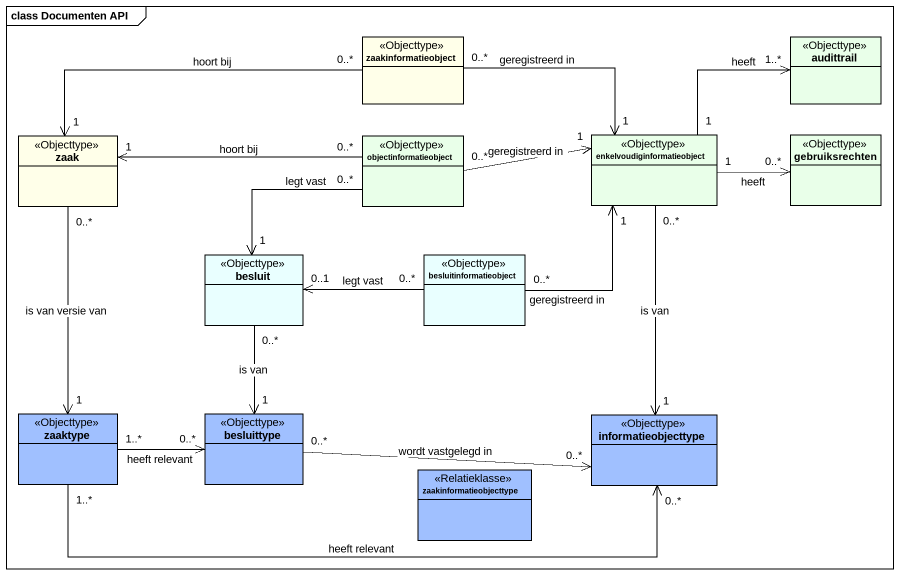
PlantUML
@startuml
mainframe class Documenten API
hide circle
hide empty members
class zaakinformatieobject <<Objecttype>> #FFFFE9
class audittrail <<Objecttype>> #E9FFE9
class zaak <<Objecttype>> #FFFFE9
class objectinformatieobject <<Objecttype>> #E9FFE9
class enkelvoudiginformatieobject <<Objecttype>> #E9FFE9
class gebruiksrechten <<Objecttype>> #E9FFE9
class besluit <<Objecttype>> #E9FFFF
class besluitinformatieobject <<Objecttype>> #E9FFFF
class zaaktype <<Objecttype>> #A0C0FF
class besluittype <<Objecttype>> #A0C0FF
class informatieobjecttype <<Objecttype>> #A0C0FF
class zaakinformatieobjecttype <<Relatieklasse>> #A0C0FF
zaakinformatieobject "0..*" -right-> "1" enkelvoudiginformatieobject : geregistreerd in
zaak "1" <-right- "0..*" zaakinformatieobject : hoort bij
zaak "0..*" --> "1" zaaktype : is van versie van
objectinformatieobject "0..*" -left-> "1" zaak : hoort bij
objectinformatieobject "0..*" --> "1" besluit : legt vast
enkelvoudiginformatieobject "1" -right-> "1..*" audittrail : heeft
enkelvoudiginformatieobject "1" <-left- "0..*" objectinformatieobject : geregistreerd in
enkelvoudiginformatieobject "1" -right-> "0..*" gebruiksrechten : heeft
enkelvoudiginformatieobject "0..*" --> "1" informatieobjecttype : is van
besluit "0..1" <-right- "0..*" besluitinformatieobject : legt vast
besluit "0..*" --> "1" besluittype : is van
besluitinformatieobject "0..*" -up-> "1" enkelvoudiginformatieobject : geregistreerd in
zaaktype "1..*" -right-> "0..*" besluittype : heeft relevant
zaaktype "1..*" -right-> "0..*" informatieobjecttype : heeft relevant
besluittype "0..*" -right-> "0..*" informatieobjecttype : wordt vastgelegd in
@enduml
